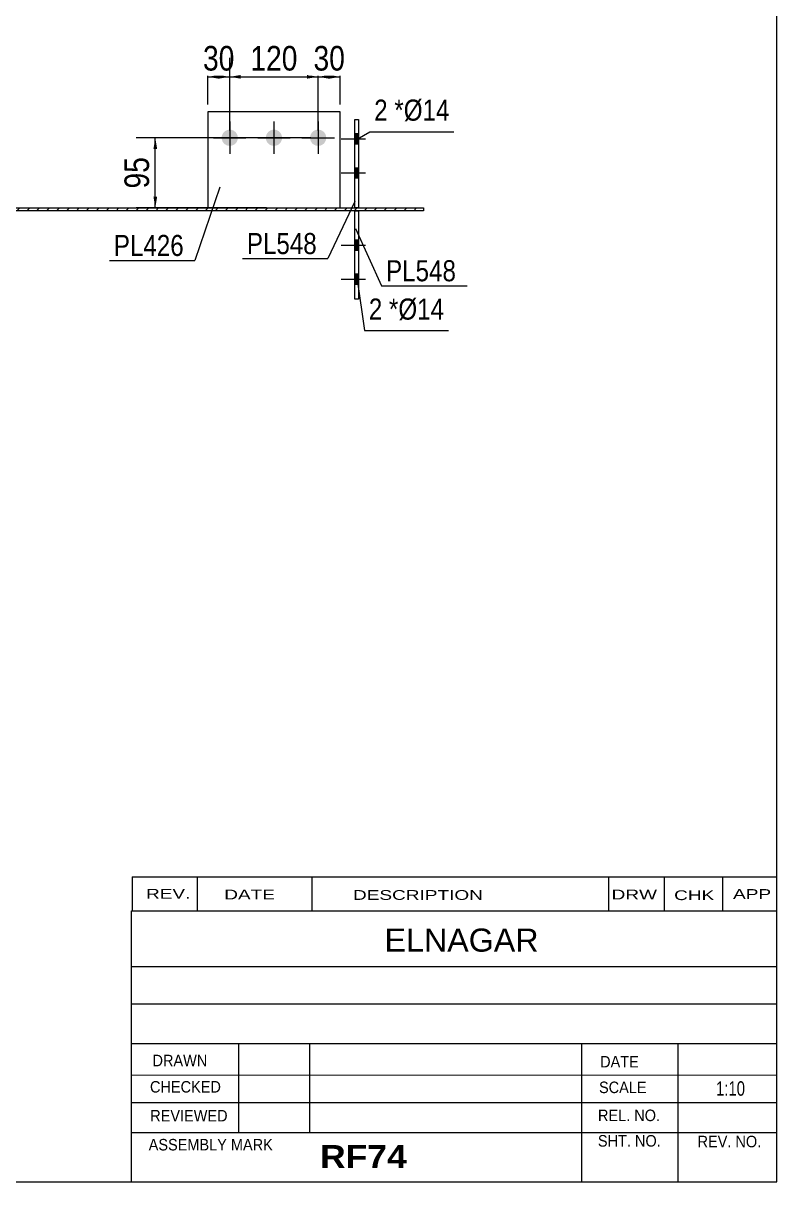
# Model space of a CAD drawing. Header units: millimetres. Extents: x -26 to 376, y -196 to 81.
# Drawn here: x 274.1 to 376.5, y -195.5 to -38.3 of the extents above; entities that cross this region are included whole.
import ezdxf

# ---------------------------------------------------------------- set-up
doc = ezdxf.new("R2010")
doc.units = ezdxf.units.MM
doc.linetypes.add('DXK_LINE_DOT1', pattern=[1.8814, 0.9407, -0.9407])
doc.styles.add('Arial', font='ARIAL.TTF', dxfattribs={"height": 0.2})
doc.styles.add('Arial Bold', font='ARIALBD.TTF', dxfattribs={"height": 0.2})
doc.styles.add('Arial Narrow', font='ARIALN.TTF', dxfattribs={"height": 0.2})

# ---------------------------------------------------------------- blocks, each defined once
blk = doc.blocks.new('Unknown-626819533-1211')
at = {"color": 5, "linetype": 'Continuous'}
for p, q in [((376.47, -195.53), (376.47, 81.47)), ((-23.53, -195.53), (376.47, -195.53))]:
    blk.add_line(p, q, dxfattribs=at)
blk = doc.blocks.new('Bolt-626819533-1260 - 1253')
at = {"linetype": 'Continuous'}
for points in [[(303.3, -53.87, -1), (301.1, -53.87, -1)], [(309.3, -53.87, -1), (307.1, -53.87, -1)], [(315.3, -53.87, -1), (313.1, -53.87, -1)]]:
    blk.add_hatch(color=3, dxfattribs=at).paths.add_polyline_path(points)
at = {"color": 3, "linetype": 'Continuous'}
for p, q in [((302.2, -51.67), (302.2, -56.07)), ((308.2, -51.67), (308.2, -56.07)), ((314.2, -51.67), (314.2, -56.07)), ((300, -53.87), (304.4, -53.87)), ((306, -53.87), (310.4, -53.87)), ((312, -53.87), (316.4, -53.87))]:
    blk.add_line(p, q, dxfattribs=at)
blk = doc.blocks.new('Part-626819533-1284 - 1253')
at = {"linetype": 'Continuous'}
h = blk.add_hatch(dxfattribs=at)
h.set_pattern_fill('', scale=0.3, style=0, pattern_type=0)
h.set_pattern_definition([(45, (11.0132, -63.3716), (-0.6735192, 0.6735192), [])])
h.paths.add_polyline_path([(328.51, -63.37), (11.01, -63.37), (11.01, -63.77), (328.51, -63.77)])
at = {"color": 2, "linetype": 'Continuous'}
for p, q in [((239.2, -63.37), (328.51, -63.37)), ((328.51, -63.77), (239.2, -63.77)), ((328.51, -63.37), (328.51, -63.77))]:
    blk.add_line(p, q, dxfattribs=at)
blk = doc.blocks.new('Part-626819533-1350 - 1253')
at = {"color": 2, "linetype": 'Continuous'}
for p, q in [((317.2, -50.37), (299.2, -50.37)), ((299.2, -50.37), (299.2, -63.37)), ((317.2, -63.37), (317.2, -50.37))]:
    blk.add_line(p, q, dxfattribs=at)
at = {"color": 7, "linetype": 'DXK_LINE_DOT1'}
blk.add_line((299.2, -63.37), (317.2, -63.37), dxfattribs=at)
blk = doc.blocks.new('Part-626819533-1390 - 1253')
at = {"color": 2, "linetype": 'Continuous'}
for p, q in [((319.16, -63.37), (319.16, -51.37)), ((319.16, -51.37), (319.66, -51.37)), ((319.66, -51.37), (319.66, -63.37))]:
    blk.add_line(p, q, dxfattribs=at)
at = {"color": 7, "linetype": 'DXK_LINE_DOT1'}
blk.add_line((319.66, -63.37), (319.16, -63.37), dxfattribs=at)
blk = doc.blocks.new('Part-626819533-2482 - 1253')
at = {"color": 2, "linetype": 'Continuous'}
for p, q in [((319.16, -75.77), (319.16, -63.77)), ((319.66, -63.77), (319.66, -75.77)), ((319.66, -75.77), (319.16, -75.77))]:
    blk.add_line(p, q, dxfattribs=at)
at = {"color": 7, "linetype": 'DXK_LINE_DOT1'}
blk.add_line((319.16, -63.77), (319.66, -63.77), dxfattribs=at)
blk = doc.blocks.new('Bolt-626819533-2504 - 1253')
at = {"linetype": 'Continuous'}
for points in [[(319.66, -54.75), (319.66, -53.35), (319.16, -53.35), (319.16, -54.75)], [(319.66, -59.37), (319.66, -57.97), (319.16, -57.97), (319.16, -59.37)]]:
    blk.add_hatch(color=3, dxfattribs=at).paths.add_polyline_path(points)
at = {"color": 3, "linetype": 'Continuous'}
for p, q in [((319.66, -53.35), (319.16, -53.35)), ((320.61, -54.05), (317.31, -54.05)), ((319.66, -54.75), (319.16, -54.75)), ((319.66, -57.97), (319.16, -57.97)), ((320.61, -58.67), (317.31, -58.67)), ((319.66, -59.37), (319.16, -59.37))]:
    blk.add_line(p, q, dxfattribs=at)
blk = doc.blocks.new('Bolt-626819533-2507 - 1253')
at = {"linetype": 'Continuous'}
for points in [[(319.16, -67.77), (319.16, -69.17), (319.66, -69.17), (319.66, -67.77)], [(319.16, -72.39), (319.16, -73.79), (319.66, -73.79), (319.66, -72.39)]]:
    blk.add_hatch(color=3, dxfattribs=at).paths.add_polyline_path(points)
at = {"color": 3, "linetype": 'Continuous'}
for p, q in [((320.61, -68.47), (317.31, -68.47)), ((319.66, -67.77), (319.16, -67.77)), ((319.66, -69.17), (319.16, -69.17)), ((320.61, -73.09), (317.31, -73.09)), ((319.66, -72.39), (319.16, -72.39)), ((319.66, -73.79), (319.16, -73.79))]:
    blk.add_line(p, q, dxfattribs=at)
blk = doc.blocks.new('StraightDimension-626819533-1460 - 1253')
at = {"linetype": 'Continuous'}
for points in [[(300.7, -45.85), (299.2, -45.6), (300.7, -45.35)], [(300.7, -45.35), (302.2, -45.6), (300.7, -45.85)]]:
    blk.add_hatch(color=4, dxfattribs=at).paths.add_polyline_path(points)
at = {"color": 4, "linetype": 'Continuous'}
for p, q in [((299.2, -49.37), (299.2, -43)), ((302.2, -52.87), (302.2, -43)), ((299.2, -45.6), (302.2, -45.6))]:
    blk.add_line(p, q, dxfattribs=at)
at = {"color": 0}
blk.add_wipeout([(303.54, -45.45), (303.54, -40.55), (297.87, -40.55), (297.87, -45.45)], dxfattribs=at)
at = {"color": 4, "style": 'Arial Narrow'}
blk.add_text('30', height=3.34, dxfattribs=at).set_placement((298.57, -44.75))
blk = doc.blocks.new('StraightDimension-626819533-1436 - 1253')
at = {"linetype": 'Continuous'}
for points in [[(303.7, -45.85), (302.2, -45.6), (303.7, -45.35)], [(312.7, -45.35), (314.2, -45.6), (312.7, -45.85)]]:
    blk.add_hatch(color=4, dxfattribs=at).paths.add_polyline_path(points)
at = {"color": 4, "linetype": 'Continuous'}
for p, q in [((302.2, -52.87), (302.2, -43)), ((314.2, -52.87), (314.2, -43)), ((302.2, -45.6), (314.2, -45.6))]:
    blk.add_line(p, q, dxfattribs=at)
at = {"color": 0}
blk.add_wipeout([(312.1, -45.45), (312.1, -40.55), (304.3, -40.55), (304.3, -45.45)], dxfattribs=at)
at = {"color": 4, "style": 'Arial Narrow'}
blk.add_text('120', height=3.34, dxfattribs=at).set_placement((305, -44.75))
blk = doc.blocks.new('StraightDimension-626819533-1449 - 1253')
at = {"linetype": 'Continuous'}
for points in [[(315.7, -45.85), (314.2, -45.6), (315.7, -45.35)], [(315.7, -45.35), (317.2, -45.6), (315.7, -45.85)]]:
    blk.add_hatch(color=4, dxfattribs=at).paths.add_polyline_path(points)
at = {"color": 4, "linetype": 'Continuous'}
for p, q in [((314.2, -52.87), (314.2, -43)), ((317.2, -49.37), (317.2, -43)), ((314.2, -45.6), (317.2, -45.6))]:
    blk.add_line(p, q, dxfattribs=at)
at = {"color": 0}
blk.add_wipeout([(318.54, -45.45), (318.54, -40.55), (312.87, -40.55), (312.87, -45.45)], dxfattribs=at)
at = {"color": 4, "style": 'Arial Narrow'}
blk.add_text('30', height=3.34, dxfattribs=at).set_placement((313.57, -44.75))
blk = doc.blocks.new('StraightDimension-626819533-1471 - 1253')
at = {"linetype": 'Continuous'}
for points in [[(291.84, -55.37), (292.09, -53.87), (292.34, -55.37)], [(292.34, -61.87), (292.09, -63.37), (291.84, -61.87)]]:
    blk.add_hatch(color=4, dxfattribs=at).paths.add_polyline_path(points)
at = {"color": 4, "linetype": 'Continuous'}
for p, q in [((313.2, -53.87), (289.49, -53.87)), ((292.09, -63.37), (292.09, -53.87)), ((307.2, -63.37), (289.49, -63.37))]:
    blk.add_line(p, q, dxfattribs=at)
at = {"color": 0}
blk.add_wipeout([(291.94, -55.79), (287.04, -55.79), (287.04, -61.45), (291.94, -61.45)], dxfattribs=at)
at = {"color": 4, "style": 'Arial Narrow'}
blk.add_text('95', height=3.34, rotation=90.0002, dxfattribs=at).set_placement((291.24, -60.75))
blk = doc.blocks.new('CBS_NAME_BLOG-626819533-5945')
at = {"color": 7, "linetype": 'Continuous'}
for p, q in [((288.88, -158.77), (376.4, -158.77)), ((288.88, -195.48), (288.88, -158.78)), ((288.88, -166.31), (376.4, -166.31)), ((288.96, -171.37), (376.47, -171.37)), ((288.88, -176.74), (376.4, -176.74)), ((303.41, -188.84), (303.41, -176.74)), ((313.09, -188.82), (313.09, -176.75)), ((350.01, -195.48), (350.01, -176.75)), ((363.06, -195.48), (363.06, -176.74)), ((288.89, -181.04), (376.47, -181.02)), ((288.88, -184.78), (376.4, -184.78)), ((288.88, -188.83), (376.4, -188.83)), ((288.88, -195.53), (376.47, -195.53))]:
    blk.add_line(p, q, dxfattribs=at)
at = {"color": 3, "linetype": 'Continuous', "style": 'Arial'}
blk.add_text('ELNAGAR', height=3.133, dxfattribs=at).set_placement((323.21, -164.3))
at = {"color": 3, "linetype": 'Continuous'}
for s, height, style, width, p in [('DRAWN', 1.566, 'Arial', 0.9, (291.71, -179.85)), ('DATE', 1.566, 'Arial', 0.9, (352.48, -180.01)), ('CHECKED', 1.566, 'Arial', 0.9, (291.37, -183.42)), ('SCALE', 1.566, 'Arial', 0.9, (352.33, -183.49)), ('1:10', 1.957, 'Arial Narrow', 0.9, (368.22, -183.84)), ('REVIEWED', 1.566, 'Arial', 0.9, (291.4, -187.34)), ('REL. NO.', 1.566, 'Arial', 0.9, (352.19, -187.29)), ('ASSEMBLY MARK', 1.5663, 'Arial', 0.9, (291.19, -191.27)), ('SHT. NO.', 1.566, 'Arial', 0.9, (352.18, -190.75)), ('REV. NO.', 1.566, 'Arial', 0.9, (365.71, -190.84)), ('RF74', 3.131, 'Arial Bold', 1.1, (314.46, -193.67))]:
    blk.add_text(s, height=height, dxfattribs=dict(at, style=style, width=width)).set_placement(p)
blk = doc.blocks.new('CBS_REVISION-626819533-5946')
at = {"color": 7, "linetype": 'Continuous'}
for p, q in [((288.97, -154.14), (288.97, -158.77)), ((288.97, -154.15), (376.47, -154.15)), ((297.76, -154.15), (297.76, -158.77)), ((313.36, -154.14), (313.36, -158.71)), ((353.61, -154.15), (353.61, -158.77)), ((361.16, -154.14), (361.16, -158.77)), ((369.1, -154.15), (369.1, -158.77)), ((288.97, -158.77), (376.46, -158.77))]:
    blk.add_line(p, q, dxfattribs=at)
at = {"color": 7, "style": 'Arial Narrow', "width": 1.7}
for s, height, p in [('REV.', 1.326, (290.83, -157.1)), ('DATE', 1.326, (301.45, -157.21)), ('DESCRIPTION', 1.3257, (318.93, -157.27)), ('DRW', 1.326, (354.04, -157.21)), ('CHK', 1.326, (362.53, -157.3)), ('APP', 1.326, (370.53, -157.14))]:
    blk.add_text(s, height=height, dxfattribs=at).set_placement(p)
blk = doc.blocks.new('Mark-626819533-1346 - 1253')
at = {"color": 7, "linetype": 'Continuous'}
blk.add_line((300.85, -60.59), (297.47, -70.51), dxfattribs=at)
at = {"color": 0}
blk.add_wipeout([(295.97, -69.91), (295.97, -66.91), (286.46, -66.91), (286.46, -69.91)], dxfattribs=at)
blk.add_wipeout([(295.97, -69.91), (295.97, -66.91), (286.46, -66.91), (286.46, -69.91)], dxfattribs=at)
at = {"color": 7, "linetype": 'Continuous'}
blk.add_line((285.86, -70.51), (297.47, -70.51), dxfattribs=at)
at = {"color": 3, "style": 'Arial Narrow'}
blk.add_text('PL426', height=2.863, dxfattribs=at).set_placement((286.46, -69.91))
blk = doc.blocks.new('Mark-626819533-1386 - 1253')
at = {"color": 7, "linetype": 'Continuous'}
blk.add_line((319.16, -62.51), (315.53, -70.25), dxfattribs=at)
at = {"color": 0}
blk.add_wipeout([(314.03, -69.65), (314.03, -66.65), (304.52, -66.65), (304.52, -69.65)], dxfattribs=at)
blk.add_wipeout([(314.03, -69.65), (314.03, -66.65), (304.52, -66.65), (304.52, -69.65)], dxfattribs=at)
at = {"color": 7, "linetype": 'Continuous'}
blk.add_line((303.92, -70.25), (315.53, -70.25), dxfattribs=at)
at = {"color": 3, "style": 'Arial Narrow'}
blk.add_text('PL548', height=2.863, dxfattribs=at).set_placement((304.52, -69.65))
blk = doc.blocks.new('Mark-626819533-2524 - 1253')
at = {"color": 0}
blk.add_wipeout([(332.93, -73.34), (332.93, -70.34), (323.42, -70.34), (323.42, -73.34)], dxfattribs=at)
blk.add_wipeout([(332.93, -73.34), (332.93, -70.34), (323.42, -70.34), (323.42, -73.34)], dxfattribs=at)
at = {"color": 7, "linetype": 'Continuous'}
for p, q in [((319.29, -66.2), (322.82, -73.94)), ((322.82, -73.94), (334.43, -73.94))]:
    blk.add_line(p, q, dxfattribs=at)
at = {"color": 3, "style": 'Arial Narrow'}
blk.add_text('PL548', height=2.863, dxfattribs=at).set_placement((323.42, -73.34))
blk = doc.blocks.new('Mark-626819533-2533 - 1253')
at = {"color": 7, "linetype": 'Continuous'}
blk.add_line((320.48, -80.04), (331.9, -80.04), dxfattribs=at)
at = {"color": 0}
for points in [[(322.91, -78.54), (322.91, -75.54), (321.08, -75.54), (321.08, -78.54)], [(325.09, -78.54), (325.09, -75.54), (323.81, -75.54), (323.81, -78.54)]]:
    blk.add_wipeout(points, dxfattribs=at)
for points in [[(322.91, -78.54), (322.91, -75.54), (321.08, -75.54), (321.08, -78.54)], [(325.09, -78.54), (325.09, -75.54), (323.81, -75.54), (323.81, -78.54)]]:
    blk.add_wipeout(points, dxfattribs=at)
at = {"color": 7, "linetype": 'Continuous'}
blk.add_line((319.48, -73.09), (320.48, -80.04), dxfattribs=at)
at = {"color": 3, "style": 'Arial Narrow'}
blk.add_text('2', height=2.86, dxfattribs=at).set_placement((321.08, -78.54))
at = {"color": 0}
blk.add_wipeout([(331.3, -78.54), (331.3, -75.54), (325.09, -75.54), (325.09, -78.54)], dxfattribs=at)
blk.add_wipeout([(331.3, -78.54), (331.3, -75.54), (325.09, -75.54), (325.09, -78.54)], dxfattribs=at)
at = {"color": 3, "style": 'Arial Narrow'}
for s, height, p in [('*', 2.86, (323.81, -78.54)), ('Ø14', 2.863, (325.09, -78.54))]:
    blk.add_text(s, height=height, dxfattribs=at).set_placement(p)
blk = doc.blocks.new('Mark-626819533-2534 - 1253')
at = {"color": 7, "linetype": 'Continuous'}
for p, q in [((319.48, -54.05), (321.21, -53.05)), ((321.21, -53.05), (332.63, -53.05))]:
    blk.add_line(p, q, dxfattribs=at)
at = {"color": 0}
for points in [[(323.64, -51.55), (323.64, -48.55), (321.81, -48.55), (321.81, -51.55)], [(325.82, -51.55), (325.82, -48.55), (324.54, -48.55), (324.54, -51.55)]]:
    blk.add_wipeout(points, dxfattribs=at)
for points in [[(323.64, -51.55), (323.64, -48.55), (321.81, -48.55), (321.81, -51.55)], [(325.82, -51.55), (325.82, -48.55), (324.54, -48.55), (324.54, -51.55)]]:
    blk.add_wipeout(points, dxfattribs=at)
at = {"color": 3, "style": 'Arial Narrow'}
blk.add_text('2', height=2.86, dxfattribs=at).set_placement((321.81, -51.55))
at = {"color": 0}
blk.add_wipeout([(332.03, -51.55), (332.03, -48.55), (325.82, -48.55), (325.82, -51.55)], dxfattribs=at)
blk.add_wipeout([(332.03, -51.55), (332.03, -48.55), (325.82, -48.55), (325.82, -51.55)], dxfattribs=at)
at = {"color": 3, "style": 'Arial Narrow'}
for s, height, p in [('*', 2.86, (324.54, -51.55)), ('Ø14', 2.863, (325.82, -51.55))]:
    blk.add_text(s, height=height, dxfattribs=at).set_placement(p)

msp = doc.modelspace()

# ---------------------------------------------------------------- block references
for name in ['Unknown-626819533-1211', 'Part-626819533-1350 - 1253', 'Bolt-626819533-1260 - 1253', 'Part-626819533-1390 - 1253', 'Bolt-626819533-2504 - 1253', 'Part-626819533-1284 - 1253', 'Part-626819533-2482 - 1253', 'Bolt-626819533-2507 - 1253', 'CBS_REVISION-626819533-5946', 'CBS_NAME_BLOG-626819533-5945']:
    msp.add_blockref(name, (0, 0))

# ---------------------------------------------------------------- next in the draw order: block references
for name in ['StraightDimension-626819533-1460 - 1253', 'Mark-626819533-2534 - 1253', 'StraightDimension-626819533-1471 - 1253']:
    msp.add_blockref(name, (0, 0))

# ---------------------------------------------------------------- next in the draw order: block references
for name in ['StraightDimension-626819533-1436 - 1253', 'Mark-626819533-1346 - 1253', 'Mark-626819533-1386 - 1253']:
    msp.add_blockref(name, (0, 0))

# ---------------------------------------------------------------- next in the draw order: block references
for name in ['StraightDimension-626819533-1449 - 1253', 'Mark-626819533-2524 - 1253']:
    msp.add_blockref(name, (0, 0))

# ---------------------------------------------------------------- next in the draw order: block references
msp.add_blockref('Mark-626819533-2533 - 1253', (0, 0))

doc.saveas('drawing.dxf')
